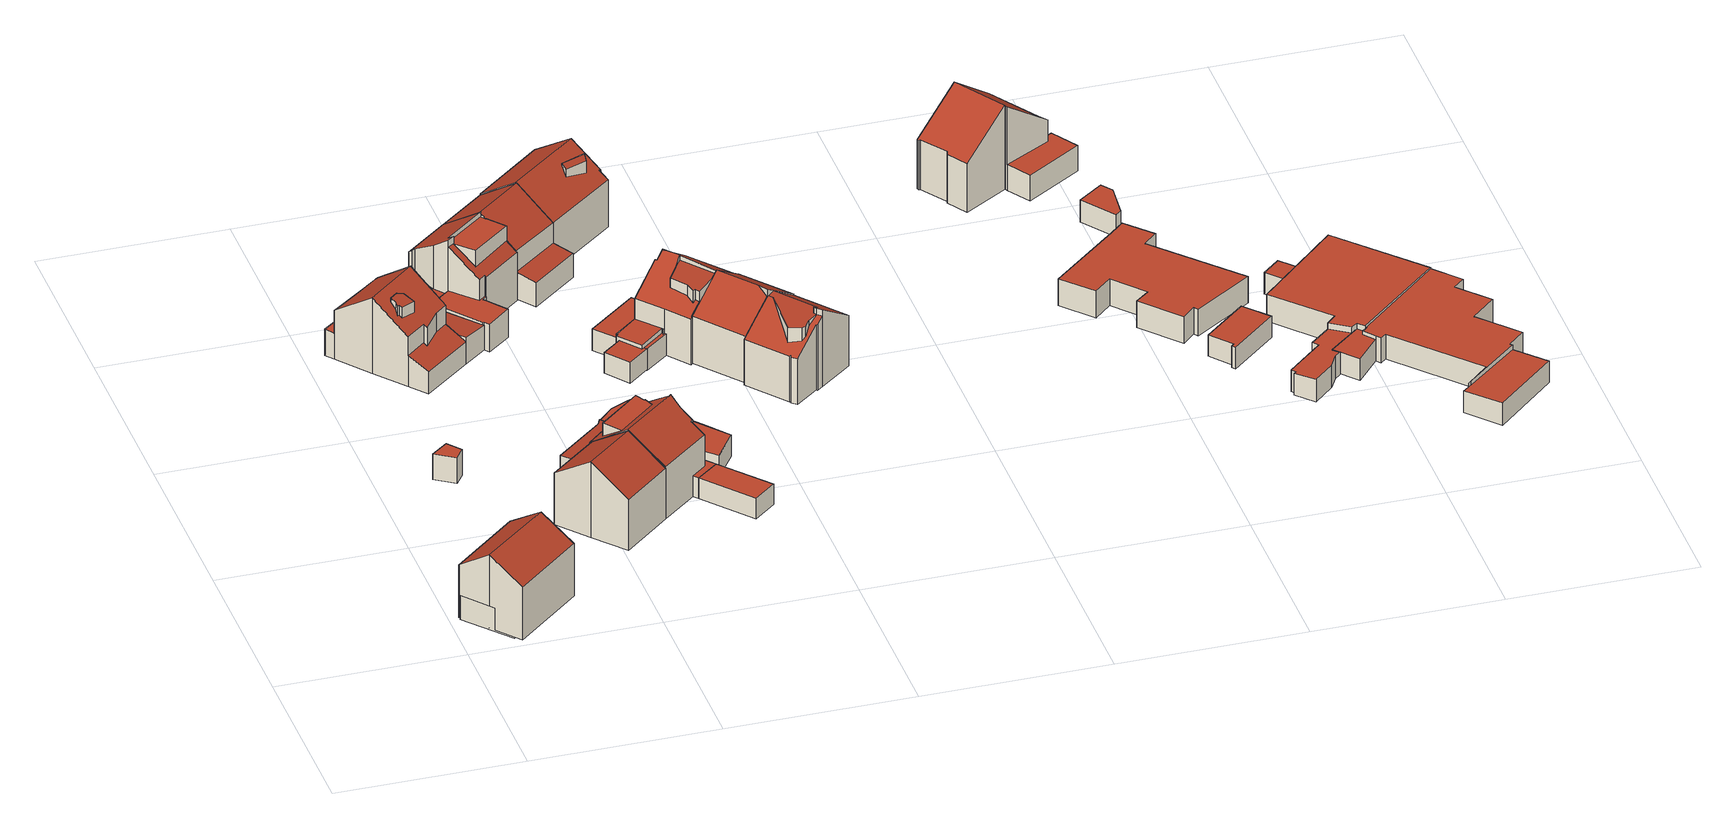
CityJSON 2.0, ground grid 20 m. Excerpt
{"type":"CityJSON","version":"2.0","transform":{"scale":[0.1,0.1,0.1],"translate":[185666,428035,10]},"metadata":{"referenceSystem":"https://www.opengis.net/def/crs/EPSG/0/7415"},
"CityObjects":{
"building1":{"type":"Building","attributes":{"oorspronkelijkbouwjaar":1966,"status":"Pand in gebruik","b3_dak_type":"horizontal","b3_h_maaiveld":10.21,"b3_h_dak_min":12.9,"b3_h_dak_50p":12.94,"b3_h_dak_max":13.01,"b3_volume_lod22":54.57,"b3_opp_grond":19.99,"b3_opp_dak_plat":19.69,"b3_opp_dak_schuin":0,"b3_opp_buitenmuur":35.76,"b3_kwaliteitsindicator":true},"children":["building1-1"]},
"building1-1":{"type":"BuildingPart","parents":["building1"],"geometry":[{"type":"Solid","lod":"2.2","boundaries":[[[[0,1,2,3,4,5]],[[6,0,5,7]],[[7,5,4,8]],[[8,4,3,9]],[[9,3,2,10]],[[10,2,1,11]],[[11,1,0,6]],[[11,6,7,8,9,10]]]],"semantics":{"surfaces":[{"type":"GroundSurface"},{"type":"WallSurface","on_footprint_edge":true},{"type":"RoofSurface","b3_azimut":128.11,"b3_h_dak_50p":12.94,"b3_h_dak_70p":12.95,"b3_h_dak_max":12.96,"b3_h_dak_min":12.92,"b3_hellingshoek":0.353}],"values":[[0,1,1,1,1,1,1,2]]}}]},
"building2":{"type":"Building","attributes":{"oorspronkelijkbouwjaar":1966,"status":"Pand in gebruik","b3_dak_type":"horizontal","b3_h_maaiveld":10.32,"b3_h_dak_min":12.91,"b3_h_dak_50p":12.95,"b3_h_dak_max":12.99,"b3_volume_lod22":45.21,"b3_opp_grond":17.2,"b3_opp_dak_plat":17.2,"b3_opp_dak_schuin":0,"b3_opp_buitenmuur":23.62,"b3_kwaliteitsindicator":true},"children":["building2-1"]},
"building2-1":{"type":"BuildingPart","parents":["building2"],"geometry":[{"type":"Solid","lod":"2.2","boundaries":[[[[12,13,14,15]],[[16,12,15,17]],[[17,15,14,18]],[[18,14,13,19]],[[19,13,12,16]],[[19,16,17,18]]]],"semantics":{"surfaces":[{"type":"GroundSurface"},{"type":"WallSurface","on_footprint_edge":true},{"type":"RoofSurface","b3_azimut":167.99,"b3_h_dak_50p":12.95,"b3_h_dak_70p":12.96,"b3_h_dak_max":12.97,"b3_h_dak_min":12.93,"b3_hellingshoek":0.388}],"values":[[0,1,1,1,1,2]]}}]},
"building3":{"type":"Building","attributes":{"oorspronkelijkbouwjaar":1966,"status":"Pand in gebruik","b3_dak_type":"slanted","b3_bouwlagen":3,"b3_h_maaiveld":10.41,"b3_h_dak_min":16.52,"b3_h_dak_50p":17.7,"b3_h_dak_max":18.92,"b3_h_nok":18.89,"b3_volume_lod22":509.74,"b3_opp_grond":69.8,"b3_opp_dak_plat":0,"b3_opp_dak_schuin":82.79,"b3_opp_buitenmuur":169.41,"b3_kwaliteitsindicator":true},"children":["building3-1"]},
"building3-1":{"type":"BuildingPart","parents":["building3"],"geometry":[{"type":"Solid","lod":"2.2","boundaries":[[[[20,21,22,23,24,25]],[[26,24,23,27]],[[27,23,22,28]],[[29,21,20,30]],[[30,20,25,31]],[[28,22,21,29]],[[31,25,24,26]],[[31,28,29,30]],[[31,26,27,28]]]],"semantics":{"surfaces":[{"type":"GroundSurface"},{"type":"WallSurface","on_footprint_edge":true},{"type":"RoofSurface","b3_azimut":140.39,"b3_h_dak_50p":17.8,"b3_h_dak_70p":18.32,"b3_h_dak_max":19.11,"b3_h_dak_min":16.53,"b3_hellingshoek":31.83},{"type":"RoofSurface","b3_azimut":319.58,"b3_h_dak_50p":17.59,"b3_h_dak_70p":18.09,"b3_h_dak_max":19.11,"b3_h_dak_min":16.32,"b3_hellingshoek":33.26}],"values":[[0,1,1,1,1,1,1,2,3]]}}]},
"building4":{"type":"Building","attributes":{"oorspronkelijkbouwjaar":1969,"status":"Pand in gebruik","b3_dak_type":"horizontal","b3_h_maaiveld":10.31,"b3_h_dak_min":13.21,"b3_h_dak_50p":13.29,"b3_h_dak_max":13.42,"b3_volume_lod22":12.7,"b3_opp_grond":4.27,"b3_opp_dak_plat":4.27,"b3_opp_dak_schuin":0,"b3_opp_buitenmuur":24.94,"b3_kwaliteitsindicator":true},"children":["building4-1"]},
"building4-1":{"type":"BuildingPart","parents":["building4"],"geometry":[{"type":"Solid","lod":"2.2","boundaries":[[[[32,33,34,35]],[[36,33,32,37]],[[38,34,33,36]],[[37,32,35,39]],[[39,35,34,38]],[[39,38,36,37]]]],"semantics":{"surfaces":[{"type":"GroundSurface"},{"type":"WallSurface","on_footprint_edge":true},{"type":"RoofSurface","b3_azimut":27.54,"b3_h_dak_50p":13.28,"b3_h_dak_70p":13.29,"b3_h_dak_max":13.3,"b3_h_dak_min":13.26,"b3_hellingshoek":0.969}],"values":[[0,1,1,1,1,2]]}}]},
"building5":{"type":"Building","attributes":{"oorspronkelijkbouwjaar":1969,"status":"Pand in gebruik","b3_dak_type":"slanted","b3_bouwlagen":3,"b3_h_maaiveld":10.53,"b3_h_dak_min":13.29,"b3_h_dak_50p":16.79,"b3_h_dak_max":19.32,"b3_h_nok":19.39,"b3_volume_lod22":570.28,"b3_opp_grond":108.47,"b3_opp_dak_plat":36.34,"b3_opp_dak_schuin":87.9,"b3_opp_buitenmuur":149.78,"b3_kwaliteitsindicator":true},"children":["building5-1"]},
"building5-1":{"type":"BuildingPart","parents":["building5"],"geometry":[{"type":"Solid","lod":"2.2","boundaries":[[[[40,41,42,43,44,45,46,47,48,49,50,51,52,53]],[[54,49,48,55]],[[55,48,47,56]],[[57,41,40,58]],[[59,60,61,62]],[[63,42,41,57]],[[64,51,50,65,66]],[[67,52,51,64]],[[58,40,53,68]],[[69,68,53,52,67]],[[70,71,68,69]],[[72,73,43,42,63]],[[74,56,47,46,75]],[[76,77,78,71,70]],[[75,46,45,79,80]],[[73,72,81]],[[78,77,81]],[[82,83,84,85]],[[85,84,60,59]],[[86,87,83,82]],[[88,89,77,76]],[[90,91,87,86]],[[92,93,91,90]],[[79,45,44,94]],[[62,61,95,96]],[[96,95,93,92]],[[80,79,97,98]],[[98,97,99,100]],[[94,44,43,73]],[[100,99,89,88]],[[66,65,56,74]],[[65,50,49,54]],[[78,81,72,63,57,58,68,71]],[[96,92,90,86,82,85,59,62]],[[89,99,97,79,94,73,81,77]],[[70,75,80,98,100,88,76],[93,95,61,60,84,83,87,91]],[[65,54,55,56]],[[75,70,69,67,64,66,74]]]],"semantics":{"surfaces":[{"type":"GroundSurface"},{"type":"WallSurface","on_footprint_edge":true},{"type":"WallSurface","on_footprint_edge":false},{"type":"RoofSurface","b3_azimut":26.7,"b3_h_dak_50p":13.39,"b3_h_dak_70p":13.43,"b3_h_dak_max":19.33,"b3_h_dak_min":13.22,"b3_hellingshoek":2.73},{"type":"RoofSurface","b3_azimut":136.65,"b3_h_dak_50p":18.74,"b3_h_dak_70p":18.81,"b3_h_dak_max":18.95,"b3_h_dak_min":18.53,"b3_hellingshoek":11.53},{"type":"RoofSurface","b3_azimut":141.53,"b3_h_dak_50p":13.71,"b3_h_dak_70p":13.95,"b3_h_dak_max":16.56,"b3_h_dak_min":13.16,"b3_hellingshoek":23.76},{"type":"RoofSurface","b3_azimut":142.23,"b3_h_dak_50p":18.15,"b3_h_dak_70p":18.74,"b3_h_dak_max":19.58,"b3_h_dak_min":16.25,"b3_hellingshoek":35.36},{"type":"RoofSurface","b3_azimut":126.15,"b3_h_dak_50p":13.55,"b3_h_dak_70p":13.56,"b3_h_dak_max":16.22,"b3_h_dak_min":13.48,"b3_hellingshoek":2.78},{"type":"RoofSurface","b3_azimut":320.99,"b3_h_dak_50p":17.71,"b3_h_dak_70p":18.36,"b3_h_dak_max":19.58,"b3_h_dak_min":16.05,"b3_hellingshoek":35.25}],"values":[[0,1,1,1,2,1,1,1,1,1,2,1,1,2,1,2,2,2,2,2,2,2,2,1,2,2,2,2,1,2,2,1,3,4,5,6,7,8]]}}]},
"building6":{"type":"Building","attributes":{"oorspronkelijkbouwjaar":1966,"status":"Pand in gebruik","b3_dak_type":"slanted","b3_bouwlagen":3,"b3_h_maaiveld":10.43,"b3_h_dak_min":16.43,"b3_h_dak_50p":17.76,"b3_h_dak_max":19.24,"b3_h_nok":19.22,"b3_volume_lod22":430.45,"b3_opp_grond":58.44,"b3_opp_dak_plat":0,"b3_opp_dak_schuin":69.97,"b3_opp_buitenmuur":143.98,"b3_kwaliteitsindicator":true},"children":["building6-1"]},
"building6-1":{"type":"BuildingPart","parents":["building6"],"geometry":[{"type":"Solid","lod":"2.2","boundaries":[[[[101,102,103,104,105,106]],[[107,102,101,108]],[[108,101,106,109]],[[110,103,102,107]],[[109,106,105,111]],[[112,104,103,110]],[[111,105,104,112]],[[112,110,107,108]],[[111,112,108,109]]]],"semantics":{"surfaces":[{"type":"GroundSurface"},{"type":"WallSurface","on_footprint_edge":true},{"type":"RoofSurface","b3_azimut":320.08,"b3_h_dak_50p":17.72,"b3_h_dak_70p":18.31,"b3_h_dak_max":19.41,"b3_h_dak_min":16.2,"b3_hellingshoek":33.35},{"type":"RoofSurface","b3_azimut":140.02,"b3_h_dak_50p":17.89,"b3_h_dak_70p":18.49,"b3_h_dak_max":19.41,"b3_h_dak_min":16.38,"b3_hellingshoek":33.36}],"values":[[0,1,1,1,1,1,1,2,3]]}}]},
"building7":{"type":"Building","attributes":{"oorspronkelijkbouwjaar":1966,"status":"Pand in gebruik","b3_dak_type":"slanted","b3_bouwlagen":3,"b3_h_maaiveld":10.43,"b3_h_dak_min":12.94,"b3_h_dak_50p":13.46,"b3_h_dak_max":19.16,"b3_h_nok":19.29,"b3_volume_lod22":744.25,"b3_opp_grond":157.55,"b3_opp_dak_plat":104.38,"b3_opp_dak_schuin":78.84,"b3_opp_buitenmuur":224.57,"b3_kwaliteitsindicator":true},"children":["building7-1"]},
"building7-1":{"type":"BuildingPart","parents":["building7"],"geometry":[{"type":"Solid","lod":"2.2","boundaries":[[[[113,114,115,116,117,118,119,105,120,121,122,123,124,125,126,127,128,129,130,131,132,133,134]],[[135,134,133,136]],[[137,113,134,135]],[[138,132,131,139]],[[136,133,132,138]],[[139,131,130,140]],[[140,130,129,141]],[[141,129,128,142]],[[142,128,127,143]],[[143,127,126,144]],[[144,126,125,145]],[[146,147,145,148]],[[148,145,125,124,149]],[[149,124,123,150]],[[150,123,122,151]],[[152,153,154,155]],[[155,154,156,157]],[[151,122,121,158]],[[159,105,119,160]],[[161,120,105,159]],[[162,118,117,163,164]],[[160,119,118,162]],[[163,117,116,165]],[[166,167,168]],[[169,146,158,170]],[[164,163,153,152]],[[171,172,173]],[[170,158,121,120,161]],[[174,175,176,177]],[[167,166,175,174]],[[177,176,172,171]],[[178,179,147,146,169]],[[157,156,179,178]],[[180,115,114,181]],[[165,116,115,180]],[[181,114,113,137]],[[158,146,148,149,150,151]],[[177,171,173,168,167,174]],[[157,161,159,160,162,164,152,155]],[[157,178,169,170,161],[172,176,175,166,168,173]],[[181,137,135,136,138,139,140,141,142,143,144,145,147,179,156,154,153,163,165,180]]]],"semantics":{"surfaces":[{"type":"GroundSurface"},{"type":"WallSurface","on_footprint_edge":true},{"type":"WallSurface","on_footprint_edge":false},{"type":"RoofSurface","b3_azimut":329.66,"b3_h_dak_50p":13.47,"b3_h_dak_70p":13.5,"b3_h_dak_max":16.15,"b3_h_dak_min":13.39,"b3_hellingshoek":2.04},{"type":"RoofSurface","b3_azimut":154.61,"b3_h_dak_50p":18.48,"b3_h_dak_70p":18.48,"b3_h_dak_max":18.5,"b3_h_dak_min":18.45,"b3_hellingshoek":0.897},{"type":"RoofSurface","b3_azimut":140.47,"b3_h_dak_50p":18.04,"b3_h_dak_70p":18.62,"b3_h_dak_max":19.49,"b3_h_dak_min":16.5,"b3_hellingshoek":32.5},{"type":"RoofSurface","b3_azimut":319.74,"b3_h_dak_50p":18.47,"b3_h_dak_70p":18.49,"b3_h_dak_max":19.49,"b3_h_dak_min":15.91,"b3_hellingshoek":33.68},{"type":"RoofSurface","b3_azimut":125.4,"b3_h_dak_50p":13.03,"b3_h_dak_70p":13.06,"b3_h_dak_max":19.17,"b3_h_dak_min":12.94,"b3_hellingshoek":0.774}],"values":[[0,1,1,1,1,1,1,1,1,1,1,2,1,1,1,2,2,1,1,1,1,1,1,2,2,2,2,1,2,2,2,2,2,1,1,1,3,4,5,6,7]]}}]},
"building8":{"type":"Building","attributes":{"oorspronkelijkbouwjaar":1964,"status":"Pand in gebruik","b3_dak_type":"slanted","b3_bouwlagen":3,"b3_h_maaiveld":10.46,"b3_h_dak_min":13.28,"b3_h_dak_50p":16.8,"b3_h_dak_max":19.14,"b3_h_nok":19.22,"b3_volume_lod22":514.22,"b3_opp_grond":88.96,"b3_opp_dak_plat":51.17,"b3_opp_dak_schuin":44.9,"b3_opp_buitenmuur":164.65,"b3_kwaliteitsindicator":true},"children":["building8-1"]},
"building8-1":{"type":"BuildingPart","parents":["building8"],"geometry":[{"type":"Solid","lod":"2.2","boundaries":[[[[182,183,184,185,186,42,41,187,40,188,189,190,191,192,193]],[[194,186,185,195]],[[196,42,186,194]],[[197,190,189,198,199]],[[195,185,184,200]],[[201,41,42,196]],[[200,184,183,202]],[[203,204,205,206]],[[207,208,192,191,209]],[[198,189,188,210]],[[209,191,190,197]],[[211,212,213,214]],[[215,203,216,217]],[[206,205,187,41,201]],[[210,188,40,218]],[[218,40,187,205]],[[219,182,193,213]],[[214,213,193,192,208]],[[220,215,221,222]],[[222,221,223,224,225]],[[226,202,183,182,219]],[[227,228,202,226]],[[212,211,223]],[[225,224,208,207]],[[217,216,228,227]],[[229,230,204,203,215,220]],[[231,232,230,229]],[[199,198,232,231]],[[208,224,223,211,214]],[[217,227,226,219,213,212,223,221,215]],[[232,198,210,218,205,204,230]],[[228,216,203,206,201,196,194,195,200,202]],[[199,231,229,220,222,225,207,209,197]]]],"semantics":{"surfaces":[{"type":"GroundSurface"},{"type":"WallSurface","on_footprint_edge":true},{"type":"WallSurface","on_footprint_edge":false},{"type":"RoofSurface","b3_azimut":344.1,"b3_h_dak_50p":18.74,"b3_h_dak_70p":18.75,"b3_h_dak_max":19.52,"b3_h_dak_min":18.7,"b3_hellingshoek":1.05},{"type":"RoofSurface","b3_azimut":141.43,"b3_h_dak_50p":16.86,"b3_h_dak_70p":17.82,"b3_h_dak_max":19.57,"b3_h_dak_min":16.12,"b3_hellingshoek":35.96},{"type":"RoofSurface","b3_azimut":78.56,"b3_h_dak_50p":13.31,"b3_h_dak_70p":13.32,"b3_h_dak_max":19.36,"b3_h_dak_min":13.28,"b3_hellingshoek":0.667},{"type":"RoofSurface","b3_azimut":230.92,"b3_h_dak_50p":13.73,"b3_h_dak_70p":13.74,"b3_h_dak_max":18.56,"b3_h_dak_min":13.7,"b3_hellingshoek":0.962},{"type":"RoofSurface","b3_azimut":321.33,"b3_h_dak_50p":17.65,"b3_h_dak_70p":18.29,"b3_h_dak_max":19.57,"b3_h_dak_min":16,"b3_hellingshoek":34.34}],"values":[[0,1,1,1,1,1,1,2,1,1,1,2,2,1,1,1,1,1,2,2,1,2,2,2,2,2,2,2,3,4,5,6,7]]}}]},
"building9":{"type":"Building","attributes":{"oorspronkelijkbouwjaar":1964,"status":"Pand in gebruik","b3_dak_type":"horizontal","b3_h_maaiveld":10.47,"b3_h_dak_min":12.86,"b3_h_dak_50p":12.91,"b3_h_dak_max":12.96,"b3_volume_lod22":21.07,"b3_opp_grond":8.6,"b3_opp_dak_plat":8.6,"b3_opp_dak_schuin":0,"b3_opp_buitenmuur":21.22,"b3_kwaliteitsindicator":true},"children":["building9-1"]},
"building9-1":{"type":"BuildingPart","parents":["building9"],"geometry":[{"type":"Solid","lod":"2.2","boundaries":[[[[233,234,235,236]],[[237,234,233,238]],[[239,235,234,237]],[[238,233,236,240]],[[240,236,235,239]],[[240,239,237,238]]]],"semantics":{"surfaces":[{"type":"GroundSurface"},{"type":"WallSurface","on_footprint_edge":true},{"type":"RoofSurface","b3_azimut":41.61,"b3_h_dak_50p":12.91,"b3_h_dak_70p":12.92,"b3_h_dak_max":12.92,"b3_h_dak_min":12.91,"b3_hellingshoek":0.262}],"values":[[0,1,1,1,1,2]]}}]},
"building10":{"type":"Building","attributes":{"oorspronkelijkbouwjaar":1964,"status":"Pand in gebruik","b3_dak_type":"horizontal","b3_h_maaiveld":10.46,"b3_h_dak_min":12.86,"b3_h_dak_50p":12.92,"b3_h_dak_max":13.01,"b3_volume_lod22":51.44,"b3_opp_grond":20.85,"b3_opp_dak_plat":20.85,"b3_opp_dak_schuin":0,"b3_opp_buitenmuur":40.9,"b3_kwaliteitsindicator":true},"children":["building10-1"]},
"building10-1":{"type":"BuildingPart","parents":["building10"],"geometry":[{"type":"Solid","lod":"2.2","boundaries":[[[[241,235,234,242]],[[243,241,242,244]],[[244,242,234,237]],[[237,234,235,239]],[[239,235,241,243]],[[239,243,244,237]]]],"semantics":{"surfaces":[{"type":"GroundSurface"},{"type":"WallSurface","on_footprint_edge":true},{"type":"RoofSurface","b3_azimut":304.93,"b3_h_dak_50p":12.92,"b3_h_dak_70p":12.93,"b3_h_dak_max":12.94,"b3_h_dak_min":12.9,"b3_hellingshoek":0.316}],"values":[[0,1,1,1,1,2]]}}]},
"building11":{"type":"Building","attributes":{"oorspronkelijkbouwjaar":1964,"status":"Pand in gebruik","b3_dak_type":"horizontal","b3_h_maaiveld":10.62,"b3_h_dak_min":12.93,"b3_h_dak_50p":13.01,"b3_h_dak_max":13.1,"b3_volume_lod22":21.91,"b3_opp_grond":9.17,"b3_opp_dak_plat":9.17,"b3_opp_dak_schuin":0,"b3_opp_buitenmuur":21.62,"b3_kwaliteitsindicator":true},"children":["building11-1"]},
"building11-1":{"type":"BuildingPart","parents":["building11"],"geometry":[{"type":"Solid","lod":"2.2","boundaries":[[[[245,246,247,248]],[[249,246,245,250]],[[250,245,248,251]],[[252,247,246,249]],[[251,248,247,252]],[[251,252,249,250]]]],"semantics":{"surfaces":[{"type":"GroundSurface"},{"type":"WallSurface","on_footprint_edge":true},{"type":"RoofSurface","b3_azimut":30.38,"b3_h_dak_50p":13.01,"b3_h_dak_70p":13.01,"b3_h_dak_max":13.03,"b3_h_dak_min":12.98,"b3_hellingshoek":0.847}],"values":[[0,1,1,1,1,2]]}}]},
"building12":{"type":"Building","attributes":{"oorspronkelijkbouwjaar":1964,"status":"Pand in gebruik","b3_dak_type":"slanted","b3_bouwlagen":3,"b3_h_maaiveld":10.59,"b3_h_dak_min":13.39,"b3_h_dak_50p":17.32,"b3_h_dak_max":19.14,"b3_h_nok":19.19,"b3_volume_lod22":437.87,"b3_opp_grond":70.23,"b3_opp_dak_plat":0,"b3_opp_dak_schuin":82.33,"b3_opp_buitenmuur":83.58,"b3_kwaliteitsindicator":true},"children":["building12-1"]},
"building12-1":{"type":"BuildingPart","parents":["building12"],"geometry":[{"type":"Solid","lod":"2.2","boundaries":[[[[253,254,255,256,257,258,259,260]],[[209,254,253,261]],[[261,253,260,262,263]],[[264,255,254,209]],[[265,256,255,264]],[[266,259,258,267]],[[262,260,259,266]],[[263,262,268,269]],[[269,268,257,256,265]],[[267,258,257,268]],[[265,264,209,261]],[[269,265,261,263]],[[267,268,262,266]]]],"semantics":{"surfaces":[{"type":"GroundSurface"},{"type":"WallSurface","on_footprint_edge":true},{"type":"WallSurface","on_footprint_edge":false},{"type":"RoofSurface","b3_azimut":321.04,"b3_h_dak_50p":17.56,"b3_h_dak_70p":18.16,"b3_h_dak_max":19.43,"b3_h_dak_min":16.01,"b3_hellingshoek":34.45},{"type":"RoofSurface","b3_azimut":140.94,"b3_h_dak_50p":17.79,"b3_h_dak_70p":18.44,"b3_h_dak_max":19.43,"b3_h_dak_min":16.2,"b3_hellingshoek":34.87},{"type":"RoofSurface","b3_azimut":140.88,"b3_h_dak_50p":13.62,"b3_h_dak_70p":13.7,"b3_h_dak_max":16.39,"b3_h_dak_min":13.43,"b3_hellingshoek":8.45}],"values":[[0,1,1,1,1,1,1,2,1,1,3,4,5]]}}]},
"building13":{"type":"Building","attributes":{"oorspronkelijkbouwjaar":1964,"status":"Pand in gebruik","b3_dak_type":"horizontal","b3_h_maaiveld":10.53,"b3_h_dak_min":12.91,"b3_h_dak_50p":12.97,"b3_h_dak_max":13.11,"b3_volume_lod22":52.01,"b3_opp_grond":21.37,"b3_opp_dak_plat":21.37,"b3_opp_dak_schuin":0,"b3_opp_buitenmuur":41.14,"b3_kwaliteitsindicator":true},"children":["building13-1"]},
"building13-1":{"type":"BuildingPart","parents":["building13"],"geometry":[{"type":"Solid","lod":"2.2","boundaries":[[[[270,271,272,273]],[[250,270,273,274]],[[274,273,272,275]],[[275,272,271,251]],[[251,271,270,250]],[[251,250,274,275]]]],"semantics":{"surfaces":[{"type":"GroundSurface"},{"type":"WallSurface","on_footprint_edge":true},{"type":"RoofSurface","b3_azimut":172.08,"b3_h_dak_50p":12.97,"b3_h_dak_70p":12.97,"b3_h_dak_max":12.98,"b3_h_dak_min":12.96,"b3_hellingshoek":0.257}],"values":[[0,1,1,1,1,2]]}}]},
"building14":{"type":"Building","attributes":{"oorspronkelijkbouwjaar":1964,"status":"Pand in gebruik","b3_dak_type":"slanted","b3_bouwlagen":3,"b3_h_maaiveld":10.5,"b3_h_dak_min":12.99,"b3_h_dak_50p":16.81,"b3_h_dak_max":18.98,"b3_h_nok":19.04,"b3_volume_lod22":477.82,"b3_opp_grond":86.02,"b3_opp_dak_plat":31.07,"b3_opp_dak_schuin":68.44,"b3_opp_buitenmuur":181.05,"b3_kwaliteitsindicator":true},"children":["building14-1"]},
"building14-1":{"type":"BuildingPart","parents":["building14"],"geometry":[{"type":"Solid","lod":"2.2","boundaries":[[[[276,277,278,279,280,281,282,283,284,285,286,287,288,289,290,291,292]],[[293,294,292,291,295]],[[296,276,292,294]],[[297,289,288,298]],[[299,300,283,282,301]],[[302,303,300,299]],[[304,290,289,297]],[[305,306,303,302,307]],[[306,286,285,308]],[[309,284,283,300]],[[308,285,284,309]],[[310,280,279,311]],[[312,281,280,310]],[[301,282,281,312]],[[311,279,278,313]],[[314,315,316,317]],[[318,319,320,321]],[[315,314,321]],[[322,295,291,290,304]],[[307,302,323,324]],[[325,326,294,293]],[[327,328,326,325]],[[329,287,286,306,305]],[[330,298,288,287,329]],[[319,318,295,322]],[[320,319,298,330]],[[313,278,277,323]],[[324,323,277,276,296]],[[317,316,328,327]],[[308,309,300,303,306]],[[298,319,322,304,297]],[[313,323,302,299,301,312,310,311]],[[328,316,315,321,320,330,329,305,307,324,296,294,326]],[[317,327,325,293,295,318,321,314]]]],"semantics":{"surfaces":[{"type":"GroundSurface"},{"type":"WallSurface","on_footprint_edge":true},{"type":"WallSurface","on_footprint_edge":false},{"type":"RoofSurface","b3_azimut":113.17,"b3_h_dak_50p":13.03,"b3_h_dak_70p":13.04,"b3_h_dak_max":18.14,"b3_h_dak_min":13.01,"b3_hellingshoek":0.345},{"type":"RoofSurface","b3_azimut":51.58,"b3_h_dak_50p":17.62,"b3_h_dak_70p":18.16,"b3_h_dak_max":19.34,"b3_h_dak_min":16.19,"b3_hellingshoek":34.09},{"type":"RoofSurface","b3_azimut":248.65,"b3_h_dak_50p":13.44,"b3_h_dak_70p":13.45,"b3_h_dak_max":16.05,"b3_h_dak_min":13.43,"b3_hellingshoek":0.38},{"type":"RoofSurface","b3_azimut":231.55,"b3_h_dak_50p":16.96,"b3_h_dak_70p":17.75,"b3_h_dak_max":19.34,"b3_h_dak_min":15.82,"b3_hellingshoek":36.02},{"type":"RoofSurface","b3_azimut":231.6,"b3_h_dak_50p":18.48,"b3_h_dak_70p":18.57,"b3_h_dak_max":19.11,"b3_h_dak_min":18.24,"b3_hellingshoek":7.4}],"values":[[0,1,1,1,1,2,1,2,1,1,1,1,1,1,1,2,2,2,1,2,2,2,1,1,2,2,1,1,2,3,4,5,6,7]]}}]},
"building15":{"type":"Building","attributes":{"oorspronkelijkbouwjaar":1964,"status":"Pand in gebruik","b3_dak_type":"slanted","b3_bouwlagen":3,"b3_h_maaiveld":10.62,"b3_h_dak_min":16.2,"b3_h_dak_50p":17.79,"b3_h_dak_max":19.16,"b3_h_nok":19.2,"b3_volume_lod22":596.83,"b3_opp_grond":83.67,"b3_opp_dak_plat":3.09,"b3_opp_dak_schuin":101.11,"b3_opp_buitenmuur":176.9,"b3_kwaliteitsindicator":true},"children":["building15-1"]},
"building15-1":{"type":"BuildingPart","parents":["building15"],"geometry":[{"type":"Solid","lod":"2.2","boundaries":[[[[331,332,333,334,335,257,336,255]],[[337,331,255,338]],[[339,334,333,340]],[[341,335,334,339]],[[269,257,335,341]],[[338,255,336,342]],[[342,336,257,269]],[[340,333,332,343]],[[343,332,331,337]],[[344,345,346,347]],[[347,346,348,349]],[[350,351,345,344]],[[349,348,351,350]],[[342,343,337,338]],[[349,350,344,347]],[[343,342,269,341,339,340],[346,345,351,348]]]],"semantics":{"surfaces":[{"type":"GroundSurface"},{"type":"WallSurface","on_footprint_edge":true},{"type":"WallSurface","on_footprint_edge":false},{"type":"RoofSurface","b3_azimut":320.82,"b3_h_dak_50p":17.64,"b3_h_dak_70p":18.25,"b3_h_dak_max":19.48,"b3_h_dak_min":16.12,"b3_hellingshoek":34.02},{"type":"RoofSurface","b3_azimut":314.76,"b3_h_dak_50p":18.57,"b3_h_dak_70p":18.58,"b3_h_dak_max":18.58,"b3_h_dak_min":18.55,"b3_hellingshoek":1.52},{"type":"RoofSurface","b3_azimut":141.62,"b3_h_dak_50p":17.94,"b3_h_dak_70p":18.57,"b3_h_dak_max":19.48,"b3_h_dak_min":16.15,"b3_hellingshoek":34.78}],"values":[[0,1,1,1,1,1,1,1,1,2,2,2,2,3,4,5]]}}]},
"building16":{"type":"Building","attributes":{"oorspronkelijkbouwjaar":1964,"status":"Pand in gebruik","b3_dak_type":"slanted","b3_bouwlagen":3,"b3_h_maaiveld":10.58,"b3_h_dak_min":16.04,"b3_h_dak_50p":17.78,"b3_h_dak_max":19.07,"b3_h_nok":19.12,"b3_volume_lod22":379.12,"b3_opp_grond":53.25,"b3_opp_dak_plat":0,"b3_opp_dak_schuin":64.32,"b3_opp_buitenmuur":75.07,"b3_kwaliteitsindicator":true},"children":["building16-1"]},
"building16-1":{"type":"BuildingPart","parents":["building16"],"geometry":[{"type":"Solid","lod":"2.2","boundaries":[[[[352,353,354,355,356,357]],[[358,355,354,359]],[[360,357,356,361]],[[362,363,364]],[[363,362,352,357,360]],[[361,356,355,358]],[[359,354,353,365]],[[365,353,352,362]],[[358,364,363,360,361]],[[365,362,364,358,359]]]],"semantics":{"surfaces":[{"type":"GroundSurface"},{"type":"WallSurface","on_footprint_edge":true},{"type":"WallSurface","on_footprint_edge":false},{"type":"RoofSurface","b3_azimut":51.03,"b3_h_dak_50p":17.76,"b3_h_dak_70p":18.32,"b3_h_dak_max":19.46,"b3_h_dak_min":16.32,"b3_hellingshoek":33.22},{"type":"RoofSurface","b3_azimut":230.3,"b3_h_dak_50p":17.68,"b3_h_dak_70p":18.31,"b3_h_dak_max":19.46,"b3_h_dak_min":16.03,"b3_hellingshoek":34.91}],"values":[[0,1,1,2,1,1,1,1,3,4]]}}]},
"building17":{"type":"Building","attributes":{"oorspronkelijkbouwjaar":1964,"status":"Pand in gebruik","b3_dak_type":"slanted","b3_bouwlagen":3,"b3_h_maaiveld":10.53,"b3_h_dak_min":16.1,"b3_h_dak_50p":17.83,"b3_h_dak_max":19.04,"b3_h_nok":18.81,"b3_volume_lod22":397.72,"b3_opp_grond":55.51,"b3_opp_dak_plat":0,"b3_opp_dak_schuin":67.14,"b3_opp_buitenmuur":146.55,"b3_kwaliteitsindicator":true},"children":["building17-1"]},
"building17-1":{"type":"BuildingPart","parents":["building17"],"geometry":[{"type":"Solid","lod":"2.2","boundaries":[[[[366,367,368,369,370,371,372,373,374,375,376,377]],[[378,372,371,379]],[[380,373,372,378]],[[381,382,383,384]],[[385,375,374,386]],[[386,374,373,380]],[[387,388,376,375,385]],[[389,390,391]],[[392,393,388,387]],[[394,366,377,395]],[[395,377,376,388]],[[379,371,370,396]],[[384,383,393]],[[397,398,399]],[[390,389,393,392]],[[400,369,368,401]],[[396,370,369,400]],[[401,368,367,402]],[[398,397,403,404]],[[404,403,382,381]],[[402,367,366,394]],[[380,391,390,392,387,385,386]],[[404,381,384,393,389,391,380,378,399,398]],[[402,394,395,388,393,383,382,403,397,399,378,379,396,400,401]]]],"semantics":{"surfaces":[{"type":"GroundSurface"},{"type":"WallSurface","on_footprint_edge":true},{"type":"WallSurface","on_footprint_edge":false},{"type":"RoofSurface","b3_azimut":51.21,"b3_h_dak_50p":17.61,"b3_h_dak_70p":18.14,"b3_h_dak_max":19.37,"b3_h_dak_min":16.18,"b3_hellingshoek":34.2},{"type":"RoofSurface","b3_azimut":230.82,"b3_h_dak_50p":18.65,"b3_h_dak_70p":18.74,"b3_h_dak_max":19.37,"b3_h_dak_min":18.33,"b3_hellingshoek":7.31},{"type":"RoofSurface","b3_azimut":231.14,"b3_h_dak_50p":17.07,"b3_h_dak_70p":17.91,"b3_h_dak_max":19.32,"b3_h_dak_min":15.81,"b3_hellingshoek":35.2}],"values":[[0,1,1,2,1,1,1,2,2,1,1,1,2,2,2,1,1,1,2,2,1,3,4,5]]}}]},
"building18":{"type":"Building","attributes":{"oorspronkelijkbouwjaar":2004,"status":"Pand in gebruik","b3_dak_type":"slanted","b3_bouwlagen":3,"b3_h_maaiveld":10.46,"b3_h_dak_min":13.47,"b3_h_dak_50p":17.88,"b3_h_dak_max":20.33,"b3_h_nok":20.34,"b3_volume_lod22":627.97,"b3_opp_grond":92.52,"b3_opp_dak_plat":20.87,"b3_opp_dak_schuin":90.15,"b3_opp_buitenmuur":201.28,"b3_kwaliteitsindicator":true},"children":["building18-1"]},
"building18-1":{"type":"BuildingPart","parents":["building18"],"geometry":[{"type":"Solid","lod":"2.2","boundaries":[[[[405,406,407,408,409,410,411,412,413,414,415,416,417,418,419,420]],[[421,418,417,422]],[[423,409,408,424]],[[425,410,409,423]],[[426,416,415,427]],[[427,415,414,428]],[[429,413,412,430]],[[424,408,407,431]],[[432,406,405,433,434]],[[431,407,406,432]],[[435,420,419,436]],[[437,438,422,439]],[[436,419,418,421]],[[428,414,413,429]],[[433,405,420,435]],[[430,412,411,440]],[[439,422,417,416,426]],[[440,411,410,425]],[[434,433,438,437]],[[438,433,435,436,421,422]],[[440,425,423,424,431,428,429,430]],[[434,437,439,426,427,428,431,432]]]],"semantics":{"surfaces":[{"type":"GroundSurface"},{"type":"WallSurface","on_footprint_edge":true},{"type":"WallSurface","on_footprint_edge":false},{"type":"RoofSurface","b3_azimut":336.32,"b3_h_dak_50p":13.51,"b3_h_dak_70p":13.51,"b3_h_dak_max":19.8,"b3_h_dak_min":13.47,"b3_hellingshoek":0.801},{"type":"RoofSurface","b3_azimut":238.08,"b3_h_dak_50p":18.39,"b3_h_dak_70p":19.26,"b3_h_dak_max":20.58,"b3_h_dak_min":16.26,"b3_hellingshoek":36.98},{"type":"RoofSurface","b3_azimut":57.85,"b3_h_dak_50p":18.2,"b3_h_dak_70p":19.04,"b3_h_dak_max":20.58,"b3_h_dak_min":15.94,"b3_hellingshoek":36.87}],"values":[[0,1,1,1,1,1,1,1,1,1,1,2,1,1,1,1,1,1,2,3,4,5]]}}]},
"building19":{"type":"Building","attributes":{"oorspronkelijkbouwjaar":1970,"status":"Pand in gebruik","b3_dak_type":"horizontal","b3_bouwlagen":1,"b3_h_maaiveld":10.41,"b3_h_dak_min":13.24,"b3_h_dak_50p":13.45,"b3_h_dak_max":13.72,"b3_volume_lod22":430.22,"b3_opp_grond":139.95,"b3_opp_dak_plat":124.76,"b3_opp_dak_schuin":0,"b3_opp_buitenmuur":177.98,"b3_kwaliteitsindicator":true},"children":["building19-1"]},
"building19-1":{"type":"BuildingPart","parents":["building19"],"geometry":[{"type":"Solid","lod":"2.2","boundaries":[[[[441,442,443,444,445,446,447,448,449,450,451,452,453]],[[454,446,445,455]],[[456,447,446,454]],[[457,449,448,458]],[[459,444,443,460]],[[461,450,449,457]],[[458,448,447,456]],[[455,445,444,459]],[[462,442,441,463]],[[460,443,442,462]],[[464,452,451,465]],[[465,451,450,461]],[[466,453,452,464]],[[463,441,453,466]],[[463,466,464,465,461,457,458,456,454,455,459,460,462]]]],"semantics":{"surfaces":[{"type":"GroundSurface"},{"type":"WallSurface","on_footprint_edge":true},{"type":"RoofSurface","b3_azimut":228.69,"b3_h_dak_50p":13.48,"b3_h_dak_70p":13.49,"b3_h_dak_max":13.5,"b3_h_dak_min":13.46,"b3_hellingshoek":0.178}],"values":[[0,1,1,1,1,1,1,1,1,1,1,1,1,1,2]]}}]},
"building20":{"type":"Building","attributes":{"oorspronkelijkbouwjaar":1970,"status":"Pand in gebruik","b3_dak_type":"horizontal","b3_h_maaiveld":10.44,"b3_h_dak_min":12.85,"b3_h_dak_50p":12.91,"b3_h_dak_max":12.99,"b3_volume_lod22":54.23,"b3_opp_grond":21.9,"b3_opp_dak_plat":21.9,"b3_opp_dak_schuin":0,"b3_opp_buitenmuur":50.28,"b3_kwaliteitsindicator":true},"children":["building20-1"]},
"building20-1":{"type":"BuildingPart","parents":["building20"],"geometry":[{"type":"Solid","lod":"2.2","boundaries":[[[[467,468,469,470,471,472]],[[473,472,471,474]],[[475,469,468,476]],[[477,470,469,475]],[[474,471,470,477]],[[478,467,472,473]],[[476,468,467,478]],[[476,478,473,474,477,475]]]],"semantics":{"surfaces":[{"type":"GroundSurface"},{"type":"WallSurface","on_footprint_edge":true},{"type":"RoofSurface","b3_azimut":331.22,"b3_h_dak_50p":12.91,"b3_h_dak_70p":12.92,"b3_h_dak_max":12.93,"b3_h_dak_min":12.9,"b3_hellingshoek":0.464}],"values":[[0,1,1,1,1,1,1,2]]}}]},
"building21":{"type":"Building","attributes":{"oorspronkelijkbouwjaar":2004,"status":"Pand in gebruik","b3_dak_type":"horizontal","b3_h_maaiveld":10.45,"b3_h_dak_min":12.96,"b3_h_dak_50p":13.04,"b3_h_dak_max":13.12,"b3_volume_lod22":28.9,"b3_opp_grond":11.15,"b3_opp_dak_plat":11.15,"b3_opp_dak_schuin":0,"b3_opp_buitenmuur":36.38,"b3_kwaliteitsindicator":true},"children":["building21-1"]},
"building21-1":{"type":"BuildingPart","parents":["building21"],"geometry":[{"type":"Solid","lod":"2.2","boundaries":[[[[479,480,481,482,483]],[[484,479,483,485]],[[485,483,482,486]],[[486,482,481,487]],[[487,481,480,488]],[[488,480,479,484]],[[488,484,485,486,487]]]],"semantics":{"surfaces":[{"type":"GroundSurface"},{"type":"WallSurface","on_footprint_edge":true},{"type":"RoofSurface","b3_azimut":33.4,"b3_h_dak_50p":13.04,"b3_h_dak_70p":13.04,"b3_h_dak_max":13.04,"b3_h_dak_min":13.03,"b3_hellingshoek":0.209}],"values":[[0,1,1,1,1,1,2]]}}]},
"building22":{"type":"Building","attributes":{"oorspronkelijkbouwjaar":2015,"status":"Pand in gebruik","b3_dak_type":"horizontal","b3_h_maaiveld":10.42,"b3_h_dak_min":12.83,"b3_h_dak_50p":12.93,"b3_h_dak_max":13,"b3_volume_lod22":31.36,"b3_opp_grond":12.5,"b3_opp_dak_plat":12.5,"b3_opp_dak_schuin":0,"b3_opp_buitenmuur":37.16,"b3_kwaliteitsindicator":true},"children":["building22-1"]},
"building22-1":{"type":"BuildingPart","parents":["building22"],"geometry":[{"type":"Solid","lod":"2.2","boundaries":[[[[489,490,491,492]],[[493,490,489,494]],[[495,491,490,493]],[[494,489,492,496]],[[496,492,491,495]],[[496,495,493,494]]]],"semantics":{"surfaces":[{"type":"GroundSurface"},{"type":"WallSurface","on_footprint_edge":true},{"type":"RoofSurface","b3_azimut":9.42,"b3_h_dak_50p":12.93,"b3_h_dak_70p":12.93,"b3_h_dak_max":12.93,"b3_h_dak_min":12.92,"b3_hellingshoek":0.116}],"values":[[0,1,1,1,1,2]]}}]},
"building23":{"type":"Building","attributes":{"oorspronkelijkbouwjaar":1970,"status":"Pand in gebruik","b3_dak_type":"multiple horizontal","b3_bouwlagen":1,"b3_h_maaiveld":10.42,"b3_h_dak_min":12.89,"b3_h_dak_50p":13.52,"b3_h_dak_max":13.8,"b3_volume_lod22":512.27,"b3_opp_grond":168.06,"b3_opp_dak_plat":170.23,"b3_opp_dak_schuin":0,"b3_opp_buitenmuur":154.16,"b3_kwaliteitsindicator":true},"children":["building23-1"]},
"building23-1":{"type":"BuildingPart","parents":["building23"],"geometry":[{"type":"Solid","lod":"2.2","boundaries":[[[[497,498,499,500,501,502,503,504,505,506,507,508,509,510,511,512,513,514]],[[515,498,497,516]],[[517,499,498,515]],[[518,500,499,517]],[[519,503,502,520]],[[520,502,501,521]],[[522,518,523,524]],[[525,513,512,526]],[[521,501,500,518,522]],[[527,511,510,528]],[[529,506,505,530]],[[530,505,504,531]],[[531,504,503,519]],[[526,512,511,527]],[[532,514,513,525]],[[516,497,514,532]],[[528,510,509,533]],[[533,509,508,534]],[[524,523,507,506,529]],[[534,508,507,523]],[[524,529,530,531,519,520,521,522]],[[534,523,518,517,515,516,532,525,526,527,528,533]]]],"semantics":{"surfaces":[{"type":"GroundSurface"},{"type":"WallSurface","on_footprint_edge":true},{"type":"WallSurface","on_footprint_edge":false},{"type":"RoofSurface","b3_azimut":330.1,"b3_h_dak_50p":13.55,"b3_h_dak_70p":13.57,"b3_h_dak_max":13.61,"b3_h_dak_min":13.49,"b3_hellingshoek":0.461},{"type":"RoofSurface","b3_azimut":318.62,"b3_h_dak_50p":12.92,"b3_h_dak_70p":12.94,"b3_h_dak_max":13.6,"b3_h_dak_min":12.86,"b3_hellingshoek":1.68}],"values":[[0,1,1,1,1,1,2,1,1,1,1,1,1,1,1,1,1,1,1,1,3,4]]}}]},
"building24":{"type":"Building","attributes":{"oorspronkelijkbouwjaar":1970,"status":"Pand in gebruik","b3_dak_type":"multiple horizontal","b3_bouwlagen":2,"b3_h_maaiveld":10.48,"b3_h_dak_min":12.98,"b3_h_dak_50p":13.44,"b3_h_dak_max":13.61,"b3_volume_lod22":532.74,"b3_opp_grond":186.44,"b3_opp_dak_plat":209.76,"b3_opp_dak_schuin":0,"b3_opp_buitenmuur":134.91,"b3_kwaliteitsindicator":true},"children":["building24-1"]},
"building24-1":{"type":"BuildingPart","parents":["building24"],"geometry":[{"type":"Solid","lod":"2.2","boundaries":[[[[535,536,537,538,539,540,541,542,543,544,545,546,547,548,549,550,551,552,553,554,555]],[[556,548,547,557,558]],[[559,560,561,562]],[[563,543,542,561]],[[564,545,544,565]],[[557,547,546,566]],[[567,539,538,568,569]],[[570,553,552,571]],[[572,554,553,570]],[[573,537,536,574]],[[575,540,539,567]],[[576,541,540,575]],[[568,538,537,573]],[[577,578,555,554,572]],[[571,552,551,579]],[[580,550,549,581]],[[581,549,548,556]],[[579,551,550,580]],[[565,544,543,563]],[[566,546,545,564]],[[582,583,560,559]],[[562,561,542,541,576]],[[558,557,583,582]],[[569,568,578,577]],[[584,535,555,578]],[[574,536,535,584]],[[583,557,566,564,565,563,561,560]],[[577,572,570,571,579,580,581,556,558,582,559,562,576,575,567,569]],[[574,584,578,568,573]]]],"semantics":{"surfaces":[{"type":"GroundSurface"},{"type":"WallSurface","on_footprint_edge":true},{"type":"WallSurface","on_footprint_edge":false},{"type":"RoofSurface","b3_azimut":194.93,"b3_h_dak_50p":13,"b3_h_dak_70p":13,"b3_h_dak_max":13.44,"b3_h_dak_min":12.97,"b3_hellingshoek":0.674},{"type":"RoofSurface","b3_azimut":219.4,"b3_h_dak_50p":13.45,"b3_h_dak_70p":13.46,"b3_h_dak_max":13.47,"b3_h_dak_min":13.43,"b3_hellingshoek":0.122},{"type":"RoofSurface","b3_azimut":334.56,"b3_h_dak_50p":13.04,"b3_h_dak_70p":13.05,"b3_h_dak_max":13.45,"b3_h_dak_min":13.02,"b3_hellingshoek":0.389}],"values":[[0,1,2,1,1,1,1,1,1,1,1,1,1,1,1,1,1,1,1,1,2,1,2,2,1,1,3,4,5]]}}]}
},
"vertices":[
[11,63,2],[35,84,2],[75,37,2],[74,37,2],[76,35,2],[52,15,2],[11,63,30],[52,15,29],[76,35,29],[74,37,29],[75,37,29],[35,84,30],
[76,36,3],[38,80,3],[61,99,3],[98,54,3],[76,36,29],[98,54,29],[61,99,30],[38,80,30],
[129,68,4],[58,7,4],[33,37,4],[10,64,4],[81,125,4],[104,97,4],[81,125,65],[10,64,65],[33,37,89],[58,7,65],[129,68,65],[104,97,89],
[76,324,3],[88,309,3],[79,296,3],[58,310,3],[88,309,33],[76,324,33],[79,296,33],[58,310,33],
[106,598,5],[172,516,5],[173,515,5],[149,496,5],[98,455,5],[83,474,5],[56,507,5],[28,542,5],[21,551,5],[50,574,5],[59,563,5],[81,580,5],[82,579,5],[84,580,5],[50,574,35],[21,551,36],[28,542,35],[172,516,34],[106,598,32],[82,492,86],[82,492,74],[97,501,72],[97,501,85],[173,515,34],[81,580,64],[59,563,35],[59,563,64],[82,579,66],[84,580,33],[84,580,66],[108,549,94],[108,549,34],[149,496,36],[149,496,31],[28,542,62],[56,507,93],[134,516,64],[134,516,42],[134,516,35],[83,474,41],[83,474,63],[143,504,35],[78,494,87],[78,494,76],[80,495,76],[80,495,87],[78,500,88],[78,500,80],[121,505,64],[121,505,42],[75,507,89],[75,507,85],[83,514,89],[83,514,85],[98,455,31],[90,513,82],[90,513,88],[104,491,42],[104,491,63],[106,487,40],[106,487,61],
[175,164,4],[148,197,4],[200,240,4],[227,207,4],[255,174,4],[204,131,4],[148,197,64],[175,164,92],[204,131,63],[200,240,64],[255,174,63],[227,207,92],
[330,285,4],[349,263,4],[327,232,4],[313,243,4],[300,232,4],[298,230,4],[308,218,4],[227,208,4],[198,242,4],[176,269,4],[228,313,4],[231,319,4],[232,320,4],[235,325,4],[240,330,4],[245,335,4],[250,340,4],[256,343,4],[262,346,4],[269,349,4],[275,351,4],[291,331,4],[291,331,31],[275,351,31],[330,285,30],[269,349,31],[262,346,31],[256,343,31],[250,340,31],[245,335,31],[240,330,31],[235,325,31],[232,320,31],[253,293,35],[253,293,31],[232,320,34],[231,319,34],[228,313,34],[176,269,34],[291,244,84],[291,244,30],[285,256,30],[285,256,93],[283,254,30],[283,254,93],[198,242,36],[255,174,65],[308,218,65],[227,208,93],[298,230,75],[300,232,30],[300,232,75],[313,243,30],[262,266,78],[262,266,85],[266,256,85],[253,293,61],[198,242,62],[210,238,85],[210,238,70],[224,221,84],[261,266,85],[261,266,78],[255,276,70],[255,276,85],[276,264,85],[276,264,30],[327,232,29],[349,263,29],
[230,591,5],[188,557,5],[184,554,5],[202,530,5],[177,510,5],[134,563,5],[126,614,5],[130,618,5],[128,621,5],[175,659,5],[203,625,5],[222,601,5],[177,510,37],[202,530,38],[173,515,37],[128,621,62],[130,618,33],[130,618,65],[184,554,38],[172,516,37],[188,557,38],[156,580,37],[156,580,33],[134,563,33],[134,563,37],[203,625,92],[203,625,87],[175,659,62],[126,614,33],[180,566,88],[180,566,69],[222,601,70],[222,601,87],[156,580,88],[180,553,38],[180,553,62],[106,598,33],[230,591,61],[156,580,96],[163,585,88],[163,585,96],[163,585,87],[159,590,87],[159,590,92],[188,557,61],[187,559,62],[187,559,38],[145,593,84],[145,593,33],[134,620,65],[134,620,33],
[302,239,5],[320,218,5],[296,199,5],[278,219,5],[320,218,29],[302,239,29],[296,199,29],[278,219,29],
[339,147,5],[363,167,5],[339,147,29],[363,167,29],
[315,434,6],[292,415,6],[273,440,6],[295,458,6],[292,415,30],[315,434,30],[295,458,30],[273,440,30],
[202,625,6],[175,659,6],[225,699,6],[252,665,6],[279,631,6],[294,613,6],[244,573,6],[229,592,6],[202,625,92],[229,592,38],[229,592,62],[225,699,62],[252,665,92],[244,573,34],[294,613,34],[279,631,38],[279,631,61],
[315,434,5],[295,458,5],[349,501,5],[368,476,5],[368,476,30],[349,501,30],
[359,431,5],[339,456,5],[338,455,5],[337,457,5],[310,435,5],[291,459,5],[293,461,5],[292,462,5],[274,484,5],[327,527,5],[345,506,5],[346,504,5],[354,510,5],[384,534,5],[424,485,5],[394,460,5],[371,441,5],[371,441,82],[371,441,70],[394,460,86],[359,431,58],[384,534,64],[354,510,91],[292,462,34],[292,462,30],[293,461,34],[317,483,34],[317,483,30],[424,485,64],[345,506,84],[345,506,30],[317,483,58],[327,527,30],[274,484,30],[310,435,34],[337,457,35],[291,459,34],[338,455,35],[350,471,83],[350,471,72],[362,454,71],[362,454,83],[367,495,86],[367,495,91],[367,495,92],[361,487,85],[394,460,90],[339,456,35],[339,456,58],[368,446,82],[368,446,70],[365,444,82],[365,444,68],[346,504,84],[354,510,92],
[299,759,6],[326,726,6],[348,699,6],[346,698,6],[353,690,6],[251,666,6],[299,759,64],[225,699,63],[346,698,69],[348,699,68],[353,690,61],[251,666,92],[326,726,92],[331,692,86],[331,692,72],[333,705,78],[333,705,86],[307,696,84],[307,696,85],[308,683,86],[308,683,77],
[429,406,6],[400,383,6],[360,432,6],[394,460,6],[424,485,6],[465,435,6],[394,460,91],[360,432,61],[465,435,65],[424,485,65],[429,406,87],[429,406,95],[425,421,91],[400,383,60],
[463,352,5],[438,332,5],[433,337,5],[433,339,5],[432,339,5],[398,381,5],[430,407,5],[437,413,5],[465,435,5],[506,384,5],[471,356,5],[464,351,5],[430,407,87],[398,381,58],[437,413,88],[451,348,84],[451,348,72],[456,355,79],[456,355,85],[506,384,64],[465,435,64],[471,356,94],[471,356,87],[464,364,87],[464,364,94],[470,371,88],[466,361,94],[466,361,87],[463,352,81],[464,351,81],[432,339,58],[434,353,65],[434,353,83],[434,402,87],[433,339,59],[433,337,58],[438,332,58],[446,346,69],[446,346,84],
[746,641,5],[745,644,5],[744,643,5],[697,614,5],[683,636,5],[684,639,5],[665,667,5],[664,667,5],[663,670,5],[709,698,5],[753,726,5],[787,673,5],[790,675,5],[804,683,5],[822,654,5],[762,616,5],[804,683,35],[790,675,35],[683,636,62],[697,614,62],[684,639,63],[787,673,64],[753,726,64],[709,698,103],[663,670,62],[664,667,62],[744,643,103],[745,644,102],[746,641,35],[746,641,102],[762,616,35],[822,654,35],[796,669,60],[796,669,35],[790,675,61],[665,667,63],
[846,342,4],[832,329,4],[796,370,4],[811,382,4],[782,415,4],[763,398,4],[734,430,4],[809,495,4],[823,508,4],[849,480,4],[834,466,4],[913,380,4],[849,338,4],[763,398,35],[782,415,35],[734,430,35],[823,508,35],[809,495,35],[811,382,35],[796,370,35],[849,480,35],[832,329,35],[846,342,35],[913,380,35],[834,466,35],[849,338,35],
[864,274,4],[867,277,4],[848,300,4],[894,340,4],[917,314,4],[867,270,4],[867,270,29],[917,314,29],[848,300,29],[867,277,29],[894,340,29],[864,274,29],
[830,536,4],[824,531,4],[798,567,4],[825,587,4],[834,575,4],[830,536,30],[834,575,30],[825,587,30],[798,567,30],[824,531,30],
[933,391,4],[952,408,4],[984,373,4],[965,355,4],[952,408,29],[933,391,29],[984,373,29],[965,355,29],
[907,216,4],[946,251,4],[941,257,4],[963,276,4],[973,286,4],[921,344,4],[1010,429,4],[1088,342,4],[996,260,4],[990,267,4],[983,262,4],[956,238,4],[962,231,4],[955,225,4],[947,211,4],[925,191,4],[908,209,4],[911,211,4],[946,251,29],[907,216,29],[941,257,29],[963,276,29],[1010,429,35],[921,344,35],[973,286,36],[963,276,36],[983,262,29],[983,262,36],[908,209,29],[925,191,30],[947,211,30],[955,225,30],[990,267,36],[996,260,36],[1088,342,36],[911,211,29],[962,231,30],[956,238,29],
[1153,156,5],[1087,96,5],[1057,129,5],[1064,135,5],[1089,158,5],[1012,243,5],[1006,238,5],[1002,243,5],[977,214,5],[956,238,5],[990,267,5],[996,260,5],[997,261,5],[1088,342,5],[1113,314,5],[1101,303,5],[1130,271,5],[1104,247,5],[1141,206,5],[1123,189,5],[1125,187,5],[1088,342,35],[997,261,30],[997,261,34],[992,255,34],[992,255,30],[1002,243,30],[1002,243,34],[977,214,30],[990,267,30],[956,238,30],[996,260,30],[1089,158,34],[1064,135,30],[1064,135,34],[1141,206,35],[1104,247,35],[1123,189,35],[1057,129,30],[1087,96,31],[1012,243,34],[1006,238,34],[1125,187,35],[1125,187,30],[1130,271,35],[1101,303,35],[1113,314,35],[998,260,34],[998,260,30],[1153,156,30]
]}
